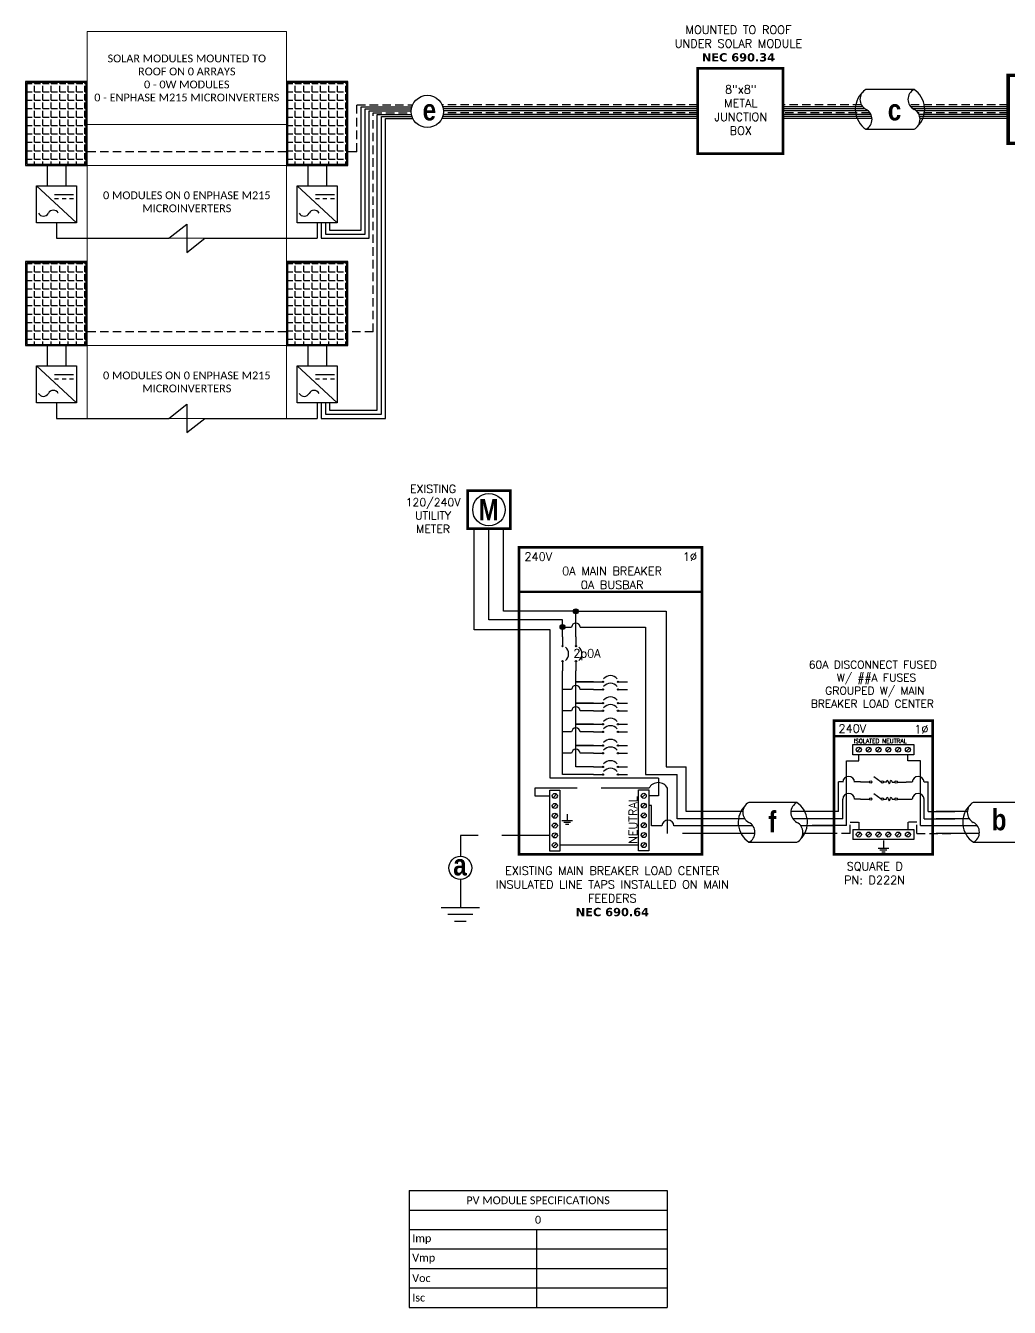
# Model space of a CAD drawing. Header units: feet. Extents: x 22430 to 23220, y 16036 to 16611.
# Drawn here: x 22430 to 22866, y 16036 to 16603 of the extents above; entities that cross this region are included whole.
import ezdxf

# ---------------------------------------------------------------- set-up
doc = ezdxf.new("R2010")
doc.units = ezdxf.units.FT
doc.header["$MEASUREMENT"] = 0
doc.linetypes.add('HIDDEN', pattern=[0.375, 0.25, -0.125])
for name, color, linetype in [('ONE LINE BLOCKS', 7, 'Continuous'), ('TABLES', 7, 'Continuous'), ('TEXT', 7, 'Continuous'), ('Z - TITLEBLOCK TXT', 7, 'Continuous')]:
    doc.layers.add(name, color=color, linetype=linetype)
doc.styles.add('ONE LINE TXT', font='techb___.ttf')
doc.styles.get("Standard").update_dxf_attribs({"font": 'simplex.shx'})

# ---------------------------------------------------------------- blocks, each defined once
blk = doc.blocks.new('*T15')
at = {"layer": 'Defpoints', "color": 8, "linetype": 'ByBlock', "lineweight": 0, "transparency": 16777216}
for p, q in [((0, 0), (88.16, 0)), ((0, 0), (0, -171.21)), ((88.16, 0), (88.16, -171.21)), ((0, -41.08), (88.16, -41.08)), ((0, -59.24), (88.16, -59.24)), ((0, -91.46), (88.16, -91.46)), ((0, -138.99), (88.16, -138.99)), ((0, -171.21), (88.16, -171.21))]:
    blk.add_line(p, q, dxfattribs=at)
at = {"color": 0, "linetype": 'Continuous', "transparency": 16777216, "char_height": 3.4544, "width": 83.574, "attachment_point": 5}
for s, insert in [('{\\fCalibri|b0|i0|c0;SOLAR MODULES MOUNTED TO ROOF ON 0 ARRAYS^J0 - 0W MODULES^J0 - ENPHASE M215 MICROINVERTERS', (44.08, -20.54)), ('{\\fCalibri|b0|i0|c0;', (44.08, -50.16)), ('{\\fCalibri|b0|i0|c0;0 MODULES ON 0 ENPHASE M215 MICROINVERTERS', (44.08, -75.35)), ('{\\fCalibri|b0|i0|c0;', (44.08, -115.23)), ('{\\fCalibri|b0|i0|c0;0 MODULES ON 0 ENPHASE M215 MICROINVERTERS', (44.08, -155.1))]:
    blk.add_mtext(s, dxfattribs=dict(at, insert=insert))
blk = doc.blocks.new('*T13')
at = {"layer": 'Z - TITLEBLOCK TXT', "color": 0, "lineweight": -2, "transparency": 16777216}
for p, q in [((0, 0), (114.19, 0)), ((0, 0), (0, -51.69)), ((114.19, 0), (114.19, -51.69)), ((0, -8.62), (114.19, -8.62)), ((0, -17.23), (114.19, -17.23)), ((56.41, -17.23), (56.41, -51.69)), ((0, -25.85), (114.19, -25.85)), ((0, -34.46), (114.19, -34.46)), ((0, -43.08), (114.19, -43.08)), ((0, -51.69), (114.19, -51.69))]:
    blk.add_line(p, q, dxfattribs=at)
at = {"layer": 'Z - TITLEBLOCK TXT', "color": 0, "linetype": 'Continuous', "transparency": 16777216, "char_height": 3.4544}
for s, insert, width, attachment_point in [('{\\fCalibri|b0|i0|c0;PV MODULE SPECIFICATIONS', (57.09, -4.31), 111.433, 5), ('{\\fCalibri|b0|i0|c0;0', (57.09, -12.92), 111.433, 5), ('{\\fCalibri|b0|i0|c0;Imp', (1.38, -21.54), 53.6551, 4), ('{\\fCalibri|b0|i0|c0;', (57.78, -21.54), 55.0254, 4), ('{\\fCalibri|b0|i0|c0;Vmp', (1.38, -30.15), 53.6551, 4), ('{\\fCalibri|b0|i0|c0;', (57.78, -30.15), 55.0254, 4), ('{\\fCalibri|b0|i0|c0;Voc', (1.38, -38.77), 53.6551, 4), ('{\\fCalibri|b0|i0|c0;', (57.78, -38.77), 55.0254, 4), ('{\\fCalibri|b0|i0|c0;Isc', (1.38, -47.39), 53.6551, 4), ('{\\fCalibri|b0|i0|c0;', (57.78, -47.39), 55.0254, 4)]:
    blk.add_mtext(s, dxfattribs=dict(at, insert=insert, width=width, attachment_point=attachment_point))
blk = doc.blocks.new('M_MAIN DISCONNECT')
at = {"color": 253, "linetype": 'Continuous'}
for p, q in [((10.94, -17.67), (10.94, -15.06)), ((32.69, -17.67), (32.69, -15.06)), ((5.45, -46.43), (5.45, -17.67)), ((5.45, -17.67), (10.94, -17.67)), ((38.18, -17.67), (32.69, -17.67)), ((38.18, -46.43), (38.18, -17.67)), ((5.45, -46.43), (-9.78, -46.43)), ((38.18, -46.43), (53.41, -46.43))]:
    blk.add_line(p, q, dxfattribs=at)
at = {"color": 7, "linetype": 'Continuous'}
for p, q in [((1.95, -40.22), (1.95, -27.1)), ((3.81, -27.1), (1.95, -27.1)), ((11.72, -27.1), (9.09, -27.1)), ((31.91, -27.1), (34.54, -27.1)), ((39.82, -27.1), (41.69, -27.1)), ((41.69, -40.22), (41.69, -27.1)), ((1.95, -40.22), (-9.78, -40.22)), ((41.69, -40.22), (53.41, -40.22))]:
    blk.add_line(p, q, dxfattribs=at)
at = {"color": 1, "linetype": 'Continuous'}
for p, q in [((21.88, -27.1), (23.12, -27.1)), ((25.67, -27.11), (26.91, -27.11)), ((21.88, -34.64), (23.12, -34.64)), ((25.67, -34.64), (26.91, -34.64))]:
    blk.add_line(p, q, dxfattribs=at)
at = {"color": 10, "linetype": 'Continuous'}
for p, q in [((3.81, -43.39), (3.81, -34.64)), ((11.72, -34.64), (9.09, -34.64)), ((31.91, -34.64), (34.54, -34.64)), ((39.82, -43.39), (39.82, -34.64)), ((3.81, -43.39), (-9.78, -43.39)), ((39.82, -43.39), (53.41, -43.39))]:
    blk.add_line(p, q, dxfattribs=at)
at = {"color": 7, "linetype": 'Continuous'}
for centre in [(6.45, -27.26), (37.18, -27.26)]:
    blk.add_arc(centre, 2.64, 3.2819, 176.7181, dxfattribs=at)
at = {"color": 10, "linetype": 'Continuous'}
for centre in [(6.45, -34.79), (37.18, -34.79)]:
    blk.add_arc(centre, 2.64, 3.2819, 176.7181, dxfattribs=at)
at = {"color": 1, "linetype": 'Continuous'}
for points in [[(23.12, -27.1), (23.5, -26.34), (24.4, -27.87), (25.22, -26.34), (25.67, -27.11)], [(23.12, -34.64), (23.5, -33.88), (24.4, -35.4), (25.22, -33.88), (25.67, -34.64)]]:
    blk.add_spline(points, degree=3, dxfattribs=at)
at = {"layer": 'ONE LINE BLOCKS', "lineweight": 50}
blk.add_line((0, -6.77), (43.61, -6.77), dxfattribs=at)
at = {"layer": 'ONE LINE BLOCKS', "lineweight": 50, "const_width": 1.19}
blk.add_lwpolyline([(0, -59.17), (0, 0), (43.61, 0), (43.61, -59.17)], close=True, dxfattribs=at)
at = {"layer": 'TEXT', "color": 92, "linetype": 'HIDDEN', "ltscale": 15}
for p, q in [((7.03, -49.88), (7.03, -44.94)), ((7.03, -44.94), (10.94, -44.94)), ((10.94, -44.94), (10.94, -48.08)), ((36.6, -44.94), (32.69, -44.94)), ((32.69, -44.94), (32.69, -48.08)), ((36.6, -49.88), (36.6, -44.94)), ((7.03, -49.88), (-9.78, -49.88)), ((36.6, -49.88), (53.41, -49.88))]:
    blk.add_line(p, q, dxfattribs=at)
at = {"layer": 'TEXT', "color": 92, "linetype": 'Continuous', "flags": 128}
for points in [[(19.48, -56.44), (24.16, -56.44)], [(21.82, -52.94), (21.82, -56.44)], [(23.35, -57.31), (20.29, -57.31)], [(22.53, -58.18), (21.1, -58.18)]]:
    blk.add_lwpolyline(points, dxfattribs=at)
at = {"layer": 'Z - TITLEBLOCK TXT', "color": 1, "linetype": 'Continuous'}
for p, q in [((8.34, -15.06), (8.34, -10.52)), ((8.34, -10.52), (35.29, -10.52)), ((35.29, -10.52), (35.29, -15.06)), ((35.29, -15.06), (8.34, -15.06)), ((11.72, -27.1), (15.64, -27.1)), ((17.54, -24.65), (20.8, -27.1)), ((27.99, -27.11), (31.91, -27.11)), ((17.54, -32.19), (20.8, -34.63)), ((11.72, -34.64), (15.64, -34.64)), ((27.99, -34.64), (31.91, -34.64)), ((8.34, -48.08), (35.29, -48.08)), ((8.34, -48.08), (8.34, -52.62)), ((35.29, -48.08), (35.29, -52.62)), ((35.29, -52.62), (8.34, -52.62))]:
    blk.add_line(p, q, dxfattribs=at)
at = {"layer": 'Z - TITLEBLOCK TXT', "color": 4, "linetype": 'Continuous'}
for p, q in [((11.73, -12), (10.15, -13.58)), ((16.08, -12), (14.5, -13.58)), ((20.43, -12), (18.86, -13.58)), ((24.78, -12), (23.21, -13.58)), ((29.13, -12), (27.56, -13.58)), ((33.48, -12), (31.91, -13.58)), ((11.73, -49.56), (10.15, -51.13)), ((16.08, -49.56), (14.5, -51.13)), ((20.43, -49.56), (18.86, -51.13)), ((24.78, -49.56), (23.21, -51.13)), ((29.13, -49.56), (27.56, -51.13)), ((33.48, -49.56), (31.91, -51.13))]:
    blk.add_line(p, q, dxfattribs=at)
for centre in [(10.94, -12.79), (15.29, -12.79), (19.64, -12.79), (23.99, -12.79), (28.34, -12.79), (32.69, -12.79), (10.94, -50.35), (15.29, -50.35), (19.64, -50.35), (23.99, -50.35), (28.34, -50.35), (32.69, -50.35)]:
    blk.add_circle(centre, 1.11, dxfattribs=at)
at = {"layer": 'Z - TITLEBLOCK TXT', "color": 1, "linetype": 'Continuous'}
for centre in [(16.18, -27.1), (21.34, -27.1), (27.45, -27.11), (16.18, -34.64), (21.34, -34.64), (27.45, -34.64)]:
    blk.add_circle(centre, 0.541, dxfattribs=at)
at = {"layer": 'TABLES', "color": 4, "linetype": 'Continuous'}
blk.add_text('ISOLATED NEUTRAL', height=1.8743, dxfattribs=at).set_placement((8.7, -9.86))
at = {"layer": 'TEXT', "color": 1}
for s, width, gutter_width, heights, insert, char_height, attachment_point in [('\\A1;\\pi4.1167;60A DISCONNECT FUSED \\P\\pi16.454;W/ ##A FUSES\\P\\pi11.355;GROUPED W/ MAIN \\P\\pi4.9392;BREAKER LOAD CENTER', 71.8931, 92.23, [24.13], (-15.26, 26.55), 3.4544, 1), ('240V', 0.1481, 0.75, [0], (8.07, -3.44), 3.658, 5), ('1∅', 0.1481, 0.75, [0], (38.63, -3.74), 3.658, 5), ('\\A1;\\pi3.6942,t21.982;SQUARE D\\P\\pi2.5621,t20.85;PN: D222N', 35.0816, 28.88, [13.54], (1.84, -62.59), 3.6576, 1)]:
    blk.add_mtext_dynamic_manual_height_columns(s, width=width, gutter_width=gutter_width, heights=heights, dxfattribs=dict(at, insert=insert, char_height=char_height, attachment_point=attachment_point))
blk = doc.blocks.new('*U17')
blk.add_blockref('M_MAIN DISCONNECT', (0, 0))
blk = doc.blocks.new('*U10')
at = {"color": 7, "linetype": 'Continuous'}
for p, q in [((6.67, 2.43), (2.91, 2.43)), ((2.44, 1.71), (0, 1.71)), ((9.57, 1.71), (6.2, 1.71)), ((2.91, -0.69), (6.67, -0.69))]:
    blk.add_line(p, q, dxfattribs=at)
at = {"color": 10, "linetype": 'Continuous'}
for p, q in [((2.59, 1.15), (0, 1.15)), ((9.57, 1.15), (6.35, 1.15))]:
    blk.add_line(p, q, dxfattribs=at)
at = {"color": 253, "linetype": 'Continuous'}
for p, q in [((3.21, 0.61), (0, 0.61)), ((9.57, 0.61), (6.97, 0.61))]:
    blk.add_line(p, q, dxfattribs=at)
at = {"color": 7, "linetype": 'Continuous'}
for centre, start, end in [((3.94, 0.87), 133.9732, 236.4265), ((5.63, 0.87), 313.9732, 56.4265)]:
    blk.add_arc(centre, 1.87, start, end, dxfattribs=at)
at = {"layer": 'TEXT', "color": 92, "linetype": 'HIDDEN', "ltscale": 15}
for p, q in [((3.37, 0), (0, 0)), ((9.57, 0), (7.14, 0))]:
    blk.add_line(p, q, dxfattribs=at)
at = {"layer": 'Z - TITLEBLOCK TXT', "linetype": 'Continuous'}
for centre, start, end in [((3.31, 1.65), 117.6639, 242.3361), ((7.08, 1.65), 117.6639, 242.3361), ((2.5, 0.09), 297.6639, 62.3361), ((6.26, 0.09), 297.6639, 62.3361)]:
    blk.add_arc(centre, 0.882, start, end, dxfattribs=at)
blk = doc.blocks.new('M_LINE TAPS')
at = {"layer": 'ONE LINE BLOCKS', "linetype": 'Continuous'}
h = blk.add_hatch(color=254, dxfattribs=at)
h.dxf.hatch_style = 1
edge = h.paths.add_edge_path()
edge.add_arc((-12.11, 17.42), 0.197, 0, 360)
h = blk.add_hatch(color=254, dxfattribs=at)
h.dxf.hatch_style = 1
edge = h.paths.add_edge_path()
edge.add_arc((-13.16, 16.19), 0.197, 0, 360)
h = blk.add_hatch(color=1, dxfattribs=at)
h.dxf.hatch_style = 1
edge = h.paths.add_edge_path()
edge.add_arc((-13.16, 14.69), 0.0515, 0, 360)
h = blk.add_hatch(color=1, dxfattribs=at)
h.dxf.hatch_style = 1
edge = h.paths.add_edge_path()
edge.add_arc((-12.11, 14.69), 0.0515, 0, 360)
h = blk.add_hatch(color=1, dxfattribs=at)
h.dxf.hatch_style = 1
edge = h.paths.add_edge_path()
edge.add_arc((-13.16, 13.5), 0.0515, 0, 360)
h = blk.add_hatch(color=1, dxfattribs=at)
h.dxf.hatch_style = 1
edge = h.paths.add_edge_path()
edge.add_arc((-12.11, 13.5), 0.0515, 0, 360)
h = blk.add_hatch(color=1, dxfattribs=at)
h.dxf.hatch_style = 1
edge = h.paths.add_edge_path()
edge.add_arc((-9.99, 11.89), 0.0515, 0, 360)
h = blk.add_hatch(color=1, dxfattribs=at)
h.dxf.hatch_style = 1
edge = h.paths.add_edge_path()
edge.add_arc((-9.99, 11.29), 0.0515, 0, 360)
h = blk.add_hatch(color=1, dxfattribs=at)
h.dxf.hatch_style = 1
edge = h.paths.add_edge_path()
edge.add_arc((-8.81, 11.89), 0.0515, 0, 360)
h = blk.add_hatch(color=1, dxfattribs=at)
h.dxf.hatch_style = 1
edge = h.paths.add_edge_path()
edge.add_arc((-8.81, 11.29), 0.0515, 0, 360)
h = blk.add_hatch(color=1, dxfattribs=at)
h.dxf.hatch_style = 1
edge = h.paths.add_edge_path()
edge.add_arc((-9.99, 10.22), 0.0515, 0, 360)
h = blk.add_hatch(color=1, dxfattribs=at)
h.dxf.hatch_style = 1
edge = h.paths.add_edge_path()
edge.add_arc((-8.81, 10.22), 0.0515, 0, 360)
h = blk.add_hatch(color=1, dxfattribs=at)
h.dxf.hatch_style = 1
edge = h.paths.add_edge_path()
edge.add_arc((-9.99, 9.62), 0.0515, 0, 360)
h = blk.add_hatch(color=1, dxfattribs=at)
h.dxf.hatch_style = 1
edge = h.paths.add_edge_path()
edge.add_arc((-8.81, 9.62), 0.0515, 0, 360)
h = blk.add_hatch(color=1, dxfattribs=at)
h.dxf.hatch_style = 1
edge = h.paths.add_edge_path()
edge.add_arc((-9.99, 8.56), 0.0515, 0, 360)
h = blk.add_hatch(color=1, dxfattribs=at)
h.dxf.hatch_style = 1
edge = h.paths.add_edge_path()
edge.add_arc((-8.81, 8.56), 0.0515, 0, 360)
h = blk.add_hatch(color=1, dxfattribs=at)
h.dxf.hatch_style = 1
edge = h.paths.add_edge_path()
edge.add_arc((-9.99, 7.96), 0.0515, 0, 360)
h = blk.add_hatch(color=1, dxfattribs=at)
h.dxf.hatch_style = 1
edge = h.paths.add_edge_path()
edge.add_arc((-8.81, 7.96), 0.0515, 0, 360)
h = blk.add_hatch(color=1, dxfattribs=at)
h.dxf.hatch_style = 1
edge = h.paths.add_edge_path()
edge.add_arc((-9.99, 6.89), 0.0515, 0, 360)
h = blk.add_hatch(color=1, dxfattribs=at)
h.dxf.hatch_style = 1
edge = h.paths.add_edge_path()
edge.add_arc((-9.99, 6.29), 0.0515, 0, 360)
h = blk.add_hatch(color=1, dxfattribs=at)
h.dxf.hatch_style = 1
edge = h.paths.add_edge_path()
edge.add_arc((-8.81, 6.89), 0.0515, 0, 360)
h = blk.add_hatch(color=1, dxfattribs=at)
h.dxf.hatch_style = 1
edge = h.paths.add_edge_path()
edge.add_arc((-8.81, 6.29), 0.0515, 0, 360)
h = blk.add_hatch(color=1, dxfattribs=at)
h.dxf.hatch_style = 1
edge = h.paths.add_edge_path()
edge.add_arc((-9.99, 5.22), 0.0515, 0, 360)
h = blk.add_hatch(color=1, dxfattribs=at)
h.dxf.hatch_style = 1
edge = h.paths.add_edge_path()
edge.add_arc((-8.81, 5.22), 0.0515, 0, 360)
h = blk.add_hatch(color=1, dxfattribs=at)
h.dxf.hatch_style = 1
edge = h.paths.add_edge_path()
edge.add_arc((-9.99, 4.62), 0.0515, 0, 360)
h = blk.add_hatch(color=1, dxfattribs=at)
h.dxf.hatch_style = 1
edge = h.paths.add_edge_path()
edge.add_arc((-8.81, 4.62), 0.0515, 0, 360)
at = {"color": 155, "true_color": 0x647190}
blk.add_line((-16.57, 22.43), (-2.23, 22.43), dxfattribs=at)
at = {"color": 7, "linetype": 'Continuous'}
for p, q in [((-3.46, 1.71), (-3.46, 5.22)), ((0, 1.71), (-3.46, 1.71))]:
    blk.add_line(p, q, dxfattribs=at)
at = {"color": 10, "linetype": 'Continuous'}
for p, q in [((-4.18, 1.15), (-4.18, 4.62)), ((-3.46, 4.62), (-3.46, 4.62)), ((0, 1.15), (-4.18, 1.15))]:
    blk.add_line(p, q, dxfattribs=at)
at = {"color": 253, "linetype": 'Continuous'}
for p, q in [((-6.18, 2.18), (-6.39, 2.18)), ((-6.18, 0.61), (-6.18, 2.18)), ((-5.36, 0.61), (-6.18, 0.61)), ((0, 0.61), (-4.42, 0.61))]:
    blk.add_line(p, q, dxfattribs=at)
at = {"color": 7, "linetype": 'Continuous'}
blk.add_circle((-21.17, -2.7), 0.906, dxfattribs=at)
at = {"color": 253, "linetype": 'Continuous'}
blk.add_arc((-4.89, 0.58), 0.468, 3.2819, 176.7181, dxfattribs=at)
at = {"layer": 'ONE LINE BLOCKS', "lineweight": 50}
blk.add_line((-16.57, 18.95), (-2.23, 18.95), dxfattribs=at)
at = {"layer": 'ONE LINE BLOCKS', "lineweight": 50, "const_width": 0.21}
for points in [[(-20.6, 23.9), (-20.6, 26.89), (-17.26, 26.89), (-17.26, 23.9)], [(-16.57, -1.65), (-16.57, 22.43), (-2.23, 22.43), (-2.23, -1.65)]]:
    blk.add_lwpolyline(points, close=True, dxfattribs=at)
at = {"layer": 'TEXT', "color": 92, "linetype": 'HIDDEN', "ltscale": 15}
for p, q in [((-6.39, 3.55), (-15.33, 3.55)), ((-15.33, 3.55), (-15.33, 2.94)), ((-4.92, 0), (-4.92, 3.55)), ((-15.33, 2.94), (-14.16, 2.94)), ((0, 0), (-4.92, 0)), ((-14.16, -0.15), (-21.17, -0.15)), ((-21.17, -0.15), (-21.17, -1.8)), ((-21.17, -3.61), (-21.17, -5.8))]:
    blk.add_line(p, q, dxfattribs=at)
at = {"layer": 'TEXT', "color": 92, "linetype": 'Continuous', "ltscale": 15}
blk.add_line((-7.19, -0.92), (-13.36, -0.92), dxfattribs=at)
at = {"layer": 'TEXT', "color": 92, "linetype": 'Continuous', "flags": 128}
for points in [[(-13.2, 1.01), (-12.38, 1.01)], [(-12.79, 1.51), (-12.79, 1.01)], [(-12.52, 0.85), (-13.06, 0.85)], [(-12.66, 0.7), (-12.92, 0.7)]]:
    blk.add_lwpolyline(points, dxfattribs=at)
at = {"layer": 'TEXT', "color": 92, "linetype": 'Continuous', "ltscale": 4, "flags": 128}
for points in [[(-22.67, -5.8), (-19.67, -5.8)], [(-20.19, -6.36), (-22.15, -6.36)], [(-20.71, -6.91), (-21.63, -6.91)]]:
    blk.add_lwpolyline(points, dxfattribs=at)
at = {"layer": 'TEXT', "linetype": 'Continuous'}
blk.add_circle((-18.93, 25.39), 1.27, dxfattribs=at)
at = {"layer": 'TEXT', "color": 92, "linetype": 'Continuous', "ltscale": 0.3}
blk.add_arc((-5.65, 3.16), 0.824, 27.6639, 152.3361, dxfattribs=at)
at = {"layer": 'Z - TITLEBLOCK TXT', "color": 253, "linetype": 'Continuous'}
for p, q in [((-20.08, 15.98), (-20.08, 23.9)), ((-14.13, 15.98), (-20.08, 15.98)), ((-14.13, 4.34), (-14.13, 15.98)), ((-5.63, 4.34), (-14.13, 4.34)), ((-5.63, 4.34), (-5.63, 2.95)), ((-5.63, 2.95), (-6.39, 2.95))]:
    blk.add_line(p, q, dxfattribs=at)
at = {"layer": 'Z - TITLEBLOCK TXT', "color": 10, "linetype": 'Continuous'}
for p, q in [((-18.93, 16.74), (-18.93, 23.9)), ((-13.16, 16.74), (-18.93, 16.74)), ((-13.16, 15.43), (-13.16, 16.74)), ((-12.97, 16.19), (-12.45, 16.19)), ((-11.78, 16.19), (-6.66, 16.19)), ((-6.66, 16.19), (-6.66, 4.62)), ((-13.16, 4.62), (-13.16, 12.76)), ((-12.45, 11.29), (-13.16, 11.29)), ((-10.73, 11.29), (-11.78, 11.29)), ((-12.45, 9.62), (-13.16, 9.62)), ((-10.73, 9.62), (-11.78, 9.62)), ((-12.45, 7.96), (-13.16, 7.96)), ((-10.73, 7.96), (-11.78, 7.96)), ((-12.45, 6.29), (-13.16, 6.29)), ((-10.73, 6.29), (-11.78, 6.29)), ((-10.73, 4.62), (-13.16, 4.62)), ((-6.66, 4.62), (-4.18, 4.62))]:
    blk.add_line(p, q, dxfattribs=at)
at = {"layer": 'Z - TITLEBLOCK TXT', "color": 7, "linetype": 'Continuous'}
for p, q in [((-17.78, 17.42), (-17.78, 23.9)), ((-12.11, 17.42), (-17.78, 17.42)), ((-12.11, 15.43), (-12.11, 17.42)), ((-11.92, 17.42), (-5.04, 17.42)), ((-5.04, 17.42), (-5.04, 5.22)), ((-12.11, 10.22), (-12.11, 12.76)), ((-12.11, 11.89), (-10.73, 11.89)), ((-10.73, 11.89), (-12.11, 11.89)), ((-12.11, 8.56), (-12.11, 10.22)), ((-12.11, 10.22), (-10.73, 10.22)), ((-10.73, 10.22), (-12.11, 10.22)), ((-12.11, 6.89), (-12.11, 8.56)), ((-12.11, 8.56), (-10.73, 8.56)), ((-10.73, 8.56), (-12.11, 8.56)), ((-12.11, 5.22), (-12.11, 6.89)), ((-12.11, 6.89), (-10.73, 6.89)), ((-10.73, 6.89), (-12.11, 6.89)), ((-10.73, 5.22), (-12.11, 5.22)), ((-5.04, 5.22), (-3.46, 5.22))]:
    blk.add_line(p, q, dxfattribs=at)
at = {"layer": 'Z - TITLEBLOCK TXT', "color": 1, "linetype": 'Continuous'}
for p, q in [((-14.16, -1.38), (-14.16, 3.4)), ((-14.16, 3.4), (-13.36, 3.4)), ((-13.36, 3.4), (-13.36, -1.38)), ((-7.19, -1.37), (-7.19, 3.41)), ((-7.19, 3.41), (-6.39, 3.41)), ((-6.39, 3.41), (-6.39, -1.37)), ((-13.36, -1.38), (-14.16, -1.38)), ((-6.39, -1.37), (-7.19, -1.37))]:
    blk.add_line(p, q, dxfattribs=at)
at = {"layer": 'Z - TITLEBLOCK TXT', "color": 4, "linetype": 'Continuous'}
for p, q in [((-13.62, 3.07), (-13.9, 2.8)), ((-6.65, 3.09), (-6.93, 2.81)), ((-13.62, 2.3), (-13.9, 2.03)), ((-6.65, 2.32), (-6.93, 2.04)), ((-13.62, 1.53), (-13.9, 1.25)), ((-6.65, 1.55), (-6.93, 1.27)), ((-13.62, 0.76), (-13.9, 0.48)), ((-6.65, 0.78), (-6.93, 0.5)), ((-6.65, 0), (-6.93, -0.27)), ((-13.62, -0.01), (-13.9, -0.29)), ((-13.62, -0.78), (-13.9, -1.06)), ((-6.65, -0.77), (-6.93, -1.04))]:
    blk.add_line(p, q, dxfattribs=at)
at = {"layer": 'Z - TITLEBLOCK TXT', "color": 1, "linetype": 'Continuous', "flags": 128}
for points in [[(-13.16, 15.43), (-13.16, 14.69)], [(-13.16, 15.43), (-13.16, 14.69)], [(-12.11, 15.43), (-12.11, 14.69)], [(-12.11, 15.43), (-12.11, 14.69)], [(-13.16, 13.5), (-13.16, 12.76)], [(-12.11, 13.5), (-12.11, 12.76)], [(-10.73, 11.89), (-9.99, 11.89)], [(-10.73, 11.89), (-9.99, 11.89)], [(-10.73, 11.29), (-9.99, 11.29)], [(-10.73, 11.29), (-9.99, 11.29)], [(-8.81, 11.89), (-8.06, 11.89)], [(-8.81, 11.29), (-8.06, 11.29)], [(-10.73, 10.22), (-9.99, 10.22)], [(-10.73, 10.22), (-9.99, 10.22)], [(-8.81, 10.22), (-8.06, 10.22)], [(-10.73, 9.62), (-9.99, 9.62)], [(-10.73, 9.62), (-9.99, 9.62)], [(-8.81, 9.62), (-8.06, 9.62)], [(-10.73, 8.56), (-9.99, 8.56)], [(-10.73, 8.56), (-9.99, 8.56)], [(-8.81, 8.56), (-8.06, 8.56)], [(-10.73, 7.96), (-9.99, 7.96)], [(-10.73, 7.96), (-9.99, 7.96)], [(-8.81, 7.96), (-8.06, 7.96)], [(-10.73, 6.89), (-9.99, 6.89)], [(-10.73, 6.89), (-9.99, 6.89)], [(-10.73, 6.29), (-9.99, 6.29)], [(-10.73, 6.29), (-9.99, 6.29)], [(-8.81, 6.89), (-8.06, 6.89)], [(-8.81, 6.29), (-8.06, 6.29)], [(-10.73, 5.22), (-9.99, 5.22)], [(-10.73, 5.22), (-9.99, 5.22)], [(-8.81, 5.22), (-8.06, 5.22)], [(-10.73, 4.62), (-9.99, 4.62)], [(-10.73, 4.62), (-9.99, 4.62)], [(-8.81, 4.62), (-8.06, 4.62)]]:
    blk.add_lwpolyline(points, dxfattribs=at)
at = {"layer": 'Z - TITLEBLOCK TXT', "color": 7, "linetype": 'Continuous'}
for centre in [(-12.11, 17.42), (-12.11, 17.42), (-13.16, 16.19)]:
    blk.add_circle(centre, 0.197, dxfattribs=at)
at = {"layer": 'Z - TITLEBLOCK TXT', "color": 1, "linetype": 'Continuous'}
for centre in [(-13.16, 14.69), (-12.11, 14.69), (-13.16, 13.5), (-12.11, 13.5), (-9.99, 11.89), (-9.99, 11.29), (-8.81, 11.89), (-8.81, 11.29), (-9.99, 10.22), (-8.81, 10.22), (-9.99, 9.62), (-8.81, 9.62), (-9.99, 8.56), (-8.81, 8.56), (-9.99, 7.96), (-8.81, 7.96), (-9.99, 6.89), (-9.99, 6.29), (-8.81, 6.89), (-8.81, 6.29), (-9.99, 5.22), (-8.81, 5.22), (-9.99, 4.62), (-8.81, 4.62)]:
    blk.add_circle(centre, 0.0515, dxfattribs=at)
at = {"layer": 'Z - TITLEBLOCK TXT', "color": 4, "linetype": 'Continuous'}
for centre in [(-13.76, 2.94), (-6.79, 2.95), (-13.76, 2.16), (-6.79, 2.18), (-13.76, 1.39), (-6.79, 1.41), (-13.76, 0.62), (-13.76, -0.15), (-6.79, 0.64), (-6.79, -0.13), (-13.76, -0.92), (-6.79, -0.91)]:
    blk.add_circle(centre, 0.197, dxfattribs=at)
at = {"layer": 'Z - TITLEBLOCK TXT', "color": 10, "linetype": 'Continuous'}
for centre in [(-12.11, 16.17), (-12.11, 11.27), (-12.11, 9.6), (-12.11, 7.94), (-12.11, 6.27)]:
    blk.add_arc(centre, 0.332, 3.2937, 176.7063, dxfattribs=at)
at = {"layer": 'Z - TITLEBLOCK TXT', "color": 1, "linetype": 'Continuous'}
for centre, start, end in [((-13.38, 14.09), 310.3392, 49.6608), ((-12.33, 14.09), 310.3392, 49.6608), ((-9.4, 11.68), 40.3392, 139.6608), ((-9.4, 11.08), 40.3392, 139.6608), ((-9.4, 10.01), 40.3392, 139.6608), ((-9.4, 9.41), 40.3392, 139.6608), ((-9.4, 8.34), 40.3392, 139.6608), ((-9.4, 7.75), 40.3392, 139.6608), ((-9.4, 6.68), 40.3392, 139.6608), ((-9.4, 6.08), 40.3392, 139.6608), ((-9.4, 5.01), 40.3392, 139.6608), ((-9.4, 4.41), 40.3392, 139.6608)]:
    blk.add_arc(centre, 0.697, start, end, dxfattribs=at)
at = {"layer": 'TABLES', "color": 1, "linetype": 'Continuous'}
blk.add_text('NEUTRAL', height=0.648, rotation=90, dxfattribs=at).set_placement((-7.31, -0.83))
at = {"layer": 'TEXT', "color": 1, "attachment_point": 5}
for s, width, gutter_width, heights, insert, char_height in [('EXISTING\\P120/240V UTILITY METER', 0.0523, 7.17, [0], (-23.31, 25.45), 0.6278), ('240V', 0.1481, 0.75, [0], (-15.06, 21.71), 0.648), ('1∅', 0.1481, 0.75, [0], (-3.17, 21.71), 0.648), ('0A MAIN BREAKER\\P0A BUSBAR', 11.199, 0.75, [0], (-9.27, 20.04), 0.648), ('2p0A', 0.1481, 0.75, [0], (-11.24, 14.02), 0.648), ('EXISTING MAIN BREAKER LOAD CENTER INSULATED LINE TAPS INSTALLED ON MAIN FEEDERS\\P{\\fVerdana|b1|i0|c0|p34;NEC 690.64}', 18.4888, 7.17, [6], (-9.25, -4.55), 0.648)]:
    blk.add_mtext_dynamic_manual_height_columns(s, width=width, gutter_width=gutter_width, heights=heights, dxfattribs=dict(at, insert=insert, char_height=char_height))
at = {"layer": 'Z - TITLEBLOCK TXT', "color": 253, "linetype": 'Continuous', "style": 'ONE LINE TXT'}
blk.add_text('M', height=1.66, dxfattribs=at).set_placement((-19.74, 24.56))
at = {"layer": 'Z - TITLEBLOCK TXT', "color": 1, "linetype": 'Continuous', "insert": (-21.73, -1.63), "char_height": 1.6624, "attachment_point": 1, "style": 'ONE LINE TXT'}
blk.add_mtext_dynamic_manual_height_columns('{\\W1;\\C256;a}', width=0.1385, gutter_width=2.13, heights=[0], dxfattribs=at)
blk = doc.blocks.new('*U16')
at = {"color": 155, "true_color": 0x647190}
blk.add_blockref('M_LINE TAPS', (0, 0), dxfattribs=at)

msp = doc.modelspace()

# ---------------------------------------------------------------- hatches: boundary and pattern name
at = {"layer": 'ONE LINE BLOCKS', "linetype": 'Continuous'}
h = msp.add_hatch(dxfattribs=at)
h.set_pattern_fill('ANGLE', color=256, scale=13.54666)
h.set_pattern_definition([(0, (22493.8777, 4559.6083), (0, 3.7253315), [2.709332, -1.0159995]), (90, (22493.8777, 4559.6083), (-3.7253315, 2e-16), [2.709332, -1.0159995])])
h.paths.add_polyline_path([(22430.87, 16577.91), (22430.87, 16541.72), (22457.1, 16541.72), (22457.1, 16577.91)])
h = msp.add_hatch(dxfattribs=at)
h.set_pattern_fill('ANGLE', color=256, scale=13.54666)
h.set_pattern_definition([(0, (22609.2976, 4559.6083), (0, 3.7253315), [2.709332, -1.0159995]), (90, (22609.2976, 4559.6083), (-3.7253315, 2e-16), [2.709332, -1.0159995])])
h.paths.add_polyline_path([(22546.29, 16577.91), (22546.29, 16541.72), (22572.52, 16541.72), (22572.52, 16577.91)])
h = msp.add_hatch(dxfattribs=at)
h.set_pattern_fill('ANGLE', color=256, scale=13.54666)
h.set_pattern_definition([(0, (22493.8777, 4479.855), (0, 3.7253315), [2.709332, -1.0159995]), (90, (22493.8777, 4479.855), (-3.7253315, 2e-16), [2.709332, -1.0159995])])
h.paths.add_polyline_path([(22430.87, 16498.15), (22430.87, 16461.97), (22457.1, 16461.97), (22457.1, 16498.15)])
h = msp.add_hatch(dxfattribs=at)
h.set_pattern_fill('ANGLE', color=256, scale=13.54666)
h.set_pattern_definition([(0, (22609.2976, 4479.855), (0, 3.7253315), [2.709332, -1.0159995]), (90, (22609.2976, 4479.855), (-3.7253315, 2e-16), [2.709332, -1.0159995])])
h.paths.add_polyline_path([(22546.29, 16498.15), (22546.29, 16461.97), (22572.52, 16461.97), (22572.52, 16498.15)])

# ---------------------------------------------------------------- linework, layer by layer
at = {"color": 7, "linetype": 'Continuous'}
for p, q in [((22823.57, 16574.84), (22802.32, 16574.84)), ((22802.32, 16557.21), (22823.57, 16557.21))]:
    msp.add_line(p, q, dxfattribs=at)
at = {"color": 253, "linetype": 'Continuous'}
for p, q in [((22578.81, 16512.6), (22578.81, 16567.14)), ((22578.81, 16567.14), (22601.33, 16567.14)), ((22586.02, 16563.7), (22601.18, 16563.7)), ((22586.02, 16432.84), (22586.02, 16563.7)), ((22727.84, 16567.14), (22615.02, 16567.14)), ((22727.84, 16563.7), (22615.17, 16563.7)), ((22800.9, 16567.14), (22765.63, 16567.14)), ((22804.53, 16563.7), (22765.63, 16563.7)), ((22865.22, 16567.14), (22822.14, 16567.14)), ((22865.22, 16563.7), (22825.77, 16563.7)), ((22564.81, 16512.6), (22578.81, 16512.6)), ((22564.81, 16432.84), (22586.02, 16432.84))]:
    msp.add_line(p, q, dxfattribs=at)
at = {"color": 10, "linetype": 'Continuous'}
for p, q in [((22580.61, 16510.79), (22580.61, 16566.28)), ((22580.61, 16566.28), (22601.13, 16566.28)), ((22587.82, 16562.84), (22601.41, 16562.84)), ((22587.82, 16431.04), (22587.82, 16562.84)), ((22727.84, 16562.84), (22614.94, 16562.84)), ((22727.84, 16566.28), (22615.22, 16566.28)), ((22801.89, 16566.28), (22765.63, 16566.28)), ((22804.83, 16562.84), (22765.63, 16562.84)), ((22865.22, 16566.28), (22823.13, 16566.28)), ((22865.22, 16562.84), (22826.08, 16562.84)), ((22563.01, 16510.79), (22580.61, 16510.79)), ((22563.01, 16431.04), (22587.82, 16431.04))]:
    msp.add_line(p, q, dxfattribs=at)
at = {"linetype": 'Continuous'}
for p, q in [((22582.41, 16508.99), (22582.41, 16565.42)), ((22582.41, 16565.42), (22601.04, 16565.42)), ((22727.84, 16565.42), (22615.31, 16565.42)), ((22803.22, 16565.42), (22765.63, 16565.42)), ((22865.22, 16565.42), (22824.46, 16565.42)), ((22589.62, 16561.98), (22601.76, 16561.98)), ((22589.62, 16429.24), (22589.62, 16561.98)), ((22727.84, 16561.98), (22614.59, 16561.98)), ((22804.97, 16561.98), (22765.63, 16561.98)), ((22865.22, 16561.98), (22826.22, 16561.98)), ((22439.83, 16541.21), (22439.83, 16532.2)), ((22448.14, 16541.21), (22448.14, 16532.2)), ((22555.25, 16541.21), (22555.25, 16532.2)), ((22563.56, 16541.21), (22563.56, 16532.2)), ((22435.16, 16532.2), (22452.81, 16532.2)), ((22435.16, 16532.2), (22452.81, 16515.81)), ((22435.16, 16515.81), (22435.16, 16532.2)), ((22452.81, 16532.2), (22452.81, 16515.81)), ((22550.58, 16532.2), (22568.23, 16532.2)), ((22550.58, 16515.81), (22550.58, 16532.2)), ((22550.58, 16532.2), (22568.23, 16515.81)), ((22568.23, 16532.2), (22568.23, 16515.81)), ((22452.81, 16515.81), (22435.16, 16515.81)), ((22568.23, 16515.81), (22550.58, 16515.81)), ((22561.21, 16508.99), (22582.41, 16508.99)), ((22439.83, 16461.46), (22439.83, 16452.45)), ((22448.14, 16461.46), (22448.14, 16452.45)), ((22555.25, 16461.46), (22555.25, 16452.45)), ((22563.56, 16461.46), (22563.56, 16452.45)), ((22435.16, 16452.45), (22452.81, 16452.45)), ((22435.16, 16436.06), (22435.16, 16452.45)), ((22435.16, 16452.45), (22452.81, 16436.06)), ((22452.81, 16452.45), (22452.81, 16436.06)), ((22550.58, 16452.45), (22568.23, 16452.45)), ((22550.58, 16436.06), (22550.58, 16452.45)), ((22550.58, 16452.45), (22568.23, 16436.06)), ((22568.23, 16452.45), (22568.23, 16436.06)), ((22452.81, 16436.06), (22435.16, 16436.06)), ((22568.23, 16436.06), (22550.58, 16436.06)), ((22561.21, 16429.24), (22589.62, 16429.24))]:
    msp.add_line(p, q, dxfattribs=at)
at = {"linetype": 'Continuous', "flags": 128}
for points in [[(22430.36, 16578.41), (22430.36, 16541.21), (22457.61, 16541.21), (22457.61, 16578.41), (22430.36, 16578.41)], [(22545.78, 16578.41), (22545.78, 16541.21), (22573.03, 16541.21), (22573.03, 16578.41), (22545.78, 16578.41)], [(22430.36, 16498.66), (22430.36, 16461.46), (22457.61, 16461.46), (22457.61, 16498.66), (22430.36, 16498.66)], [(22545.78, 16498.66), (22545.78, 16461.46), (22573.03, 16461.46), (22573.03, 16498.66), (22545.78, 16498.66)]]:
    msp.add_lwpolyline(points, dxfattribs=at)
for points in [[(22430.87, 16577.91), (22430.87, 16541.72), (22457.1, 16541.72), (22457.1, 16577.91)], [(22546.29, 16577.91), (22546.29, 16541.72), (22572.52, 16541.72), (22572.52, 16577.91)], [(22430.87, 16498.15), (22430.87, 16461.97), (22457.1, 16461.97), (22457.1, 16498.15)], [(22546.29, 16498.15), (22546.29, 16461.97), (22572.52, 16461.97), (22572.52, 16498.15)]]:
    msp.add_lwpolyline(points, close=True, dxfattribs=at)
at = {"color": 7, "linetype": 'Continuous'}
msp.add_circle((22608.17, 16565.12), 7.14, dxfattribs=at)
for centre, start, end in [((22808.17, 16566.02), 133.9732, 236.4265), ((22817.72, 16566.02), 313.9732, 56.4265)]:
    msp.add_arc(centre, 10.58, start, end, dxfattribs=at)
at = {"layer": 'ONE LINE BLOCKS', "lineweight": 50}
for points, const_width in [([(22765.63, 16546.48), (22727.84, 16546.48), (22727.84, 16584.26), (22765.63, 16584.26)], 1.19), ([(22895.32, 16550.97), (22865.22, 16550.97), (22865.22, 16581.08), (22895.32, 16581.08)], 1.53)]:
    msp.add_lwpolyline(points, close=True, dxfattribs=dict(at, const_width=const_width))
at = {"layer": 'TEXT', "color": 92, "linetype": 'HIDDEN', "ltscale": 15}
for p, q in [((22577, 16547.26), (22577, 16568)), ((22577, 16568), (22601.64, 16568)), ((22727.84, 16568), (22614.7, 16568)), ((22800.29, 16568), (22765.63, 16568)), ((22865.22, 16568), (22821.53, 16568)), ((22584.21, 16564.56), (22601.05, 16564.56)), ((22584.21, 16467.51), (22584.21, 16564.56)), ((22727.84, 16564.56), (22615.29, 16564.56)), ((22804.02, 16564.56), (22765.63, 16564.56)), ((22865.22, 16564.56), (22825.27, 16564.56)), ((22577, 16547.26), (22573.03, 16547.26)), ((22584.21, 16467.51), (22573.03, 16467.51))]:
    msp.add_line(p, q, dxfattribs=at)
at = {"layer": 'TEXT', "color": 92, "linetype": 'HIDDEN', "ltscale": 15, "flags": 128}
for points in [[(22545.78, 16547.26), (22457.61, 16547.26)], [(22545.78, 16467.51), (22457.61, 16467.51)]]:
    msp.add_lwpolyline(points, dxfattribs=at)
at = {"layer": 'Z - TITLEBLOCK TXT', "color": 7, "linetype": 'Continuous'}
for p, q in [((22451.59, 16528.21), (22443.19, 16528.21)), ((22567.01, 16528.21), (22558.61, 16528.21)), ((22444.95, 16526.39), (22443.19, 16526.39)), ((22448.27, 16526.39), (22446.51, 16526.39)), ((22451.59, 16526.39), (22449.83, 16526.39)), ((22560.37, 16526.39), (22558.61, 16526.39)), ((22563.69, 16526.39), (22561.93, 16526.39)), ((22567.01, 16526.39), (22565.25, 16526.39)), ((22493.74, 16508.99), (22501.7, 16515.26)), ((22501.7, 16515.26), (22501.7, 16502.73)), ((22501.7, 16502.73), (22509.65, 16508.99)), ((22451.59, 16448.46), (22443.19, 16448.46)), ((22444.95, 16446.64), (22443.19, 16446.64)), ((22448.27, 16446.64), (22446.51, 16446.64)), ((22451.59, 16446.64), (22449.83, 16446.64)), ((22567.01, 16448.46), (22558.61, 16448.46)), ((22560.37, 16446.64), (22558.61, 16446.64)), ((22563.69, 16446.64), (22561.93, 16446.64)), ((22567.01, 16446.64), (22565.25, 16446.64)), ((22493.74, 16429.24), (22501.7, 16435.5)), ((22501.7, 16435.5), (22501.7, 16422.97)), ((22501.7, 16422.97), (22509.65, 16429.24))]:
    msp.add_line(p, q, dxfattribs=at)
at = {"layer": 'Z - TITLEBLOCK TXT', "linetype": 'Continuous', "flags": 128}
for points in [[(22443.99, 16515.81), (22443.99, 16508.99)], [(22559.41, 16515.81), (22559.41, 16508.99)], [(22561.21, 16515.81), (22561.21, 16508.99)], [(22443.99, 16508.99), (22493.74, 16508.99)], [(22509.65, 16508.99), (22559.41, 16508.99)], [(22443.99, 16436.06), (22443.99, 16429.24)], [(22559.41, 16436.06), (22559.41, 16429.24)], [(22561.21, 16436.06), (22561.21, 16429.24)], [(22443.99, 16429.24), (22493.74, 16429.24)], [(22509.65, 16429.24), (22559.41, 16429.24)]]:
    msp.add_lwpolyline(points, dxfattribs=at)
at = {"layer": 'Z - TITLEBLOCK TXT', "color": 10, "linetype": 'Continuous', "flags": 128}
for points in [[(22563.01, 16515.81), (22563.01, 16510.79)], [(22563.01, 16436.06), (22563.01, 16431.04)]]:
    msp.add_lwpolyline(points, dxfattribs=at)
at = {"layer": 'Z - TITLEBLOCK TXT', "color": 253, "linetype": 'Continuous', "flags": 128}
for points in [[(22564.81, 16515.81), (22564.81, 16512.6)], [(22564.81, 16436.06), (22564.81, 16432.84)]]:
    msp.add_lwpolyline(points, dxfattribs=at)
at = {"layer": 'Z - TITLEBLOCK TXT', "linetype": 'Continuous'}
for centre, radius, start, end in [((22804.63, 16570.43), 4.98, 117.6639, 242.3361), ((22825.88, 16570.43), 4.98, 117.6639, 242.3361), ((22800.01, 16561.62), 4.98, 297.6639, 62.3361), ((22821.26, 16561.62), 4.98, 297.6639, 62.3361), ((22438.23, 16521.22), 2.48, 207.6639, 332.3361), ((22442.61, 16518.92), 2.48, 27.6639, 152.3361), ((22553.65, 16521.22), 2.48, 207.6639, 332.3361), ((22558.03, 16518.92), 2.48, 27.6639, 152.3361), ((22438.23, 16441.47), 2.48, 207.6639, 332.3361), ((22442.61, 16439.17), 2.48, 27.6639, 152.3361), ((22553.65, 16441.47), 2.48, 207.6639, 332.3361), ((22558.03, 16439.17), 2.48, 27.6639, 152.3361)]:
    msp.add_arc(centre, radius, start, end, dxfattribs=at)

# ---------------------------------------------------------------- block references
for name, p in [('*T15', (22457.61, 16600.45)), ('*U17', (22788.21, 16295.38)), ('*T13', (22600.08, 16087.4))]:
    msp.add_blockref(name, p)
at = {"color": 155, "true_color": 0x647190, "xscale": 5.644441731736358, "yscale": 5.644441731736358, "zscale": 5.644441731736358}
for name, p in [('*U16', (22742.26, 16245.5)), ('*U10', (22734.08, 16245.5)), ('*U10', (22833.44, 16245.5))]:
    msp.add_blockref(name, p, dxfattribs=at)

# ---------------------------------------------------------------- texts
at = {"layer": 'TEXT', "color": 1, "char_height": 3.6576, "attachment_point": 5}
for s, width, insert in [(' \\PMOUNTED TO ROOF \\PUNDER SOLAR MODULE\\P{\\fVerdana|b1|i0|c0|p34;NEC 690.34}', 72.4158, (22745.85, 16598.18)), ('8"x8" METAL JUNCTION BOX ', 0.4767, (22746.88, 16565.74))]:
    msp.add_mtext_dynamic_manual_height_columns(s, width=width, gutter_width=7.17, heights=[0], dxfattribs=dict(at, insert=insert))
at = {"layer": 'Z - TITLEBLOCK TXT', "color": 1, "linetype": 'Continuous', "char_height": 9.3833, "attachment_point": 1, "style": 'ONE LINE TXT'}
for s, insert in [('{\\W1;\\C256;e}', (22606.06, 16570.51)), ('{\\W1;\\C256;c}', (22811.96, 16570.51)), ('{\\W1;\\C256;f}', (22759.09, 16255.35)), ('{\\W1;\\C256;b}', (22857.93, 16256.27))]:
    msp.add_mtext_dynamic_manual_height_columns(s, width=0.1385, gutter_width=2.13, heights=[0], dxfattribs=dict(at, insert=insert))

doc.saveas('drawing.dxf')
